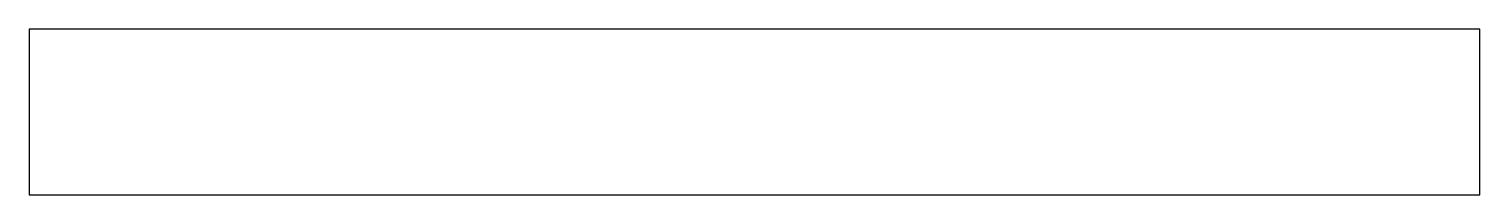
# Model space of a CAD drawing. Extents: x -3500 to 3500, y -400 to 400.
import ezdxf

# ---------------------------------------------------------------- set-up
doc = ezdxf.new("R2010")
doc.units = 0
doc.layers.get('0').update_dxf_attribs({"linetype": 'CONTINUOUS'})

msp = doc.modelspace()

# ---------------------------------------------------------------- linework, layer by layer
at = {"linetype": 'BYBLOCK'}
for p, q in [((3500, 400), (-3500, 400)), ((-3500, 400), (-3500, -400)), ((3500, -400), (3500, 400)), ((-3500, -400), (3500, -400))]:
    msp.add_line(p, q, dxfattribs=at)

doc.saveas('drawing.dxf')
